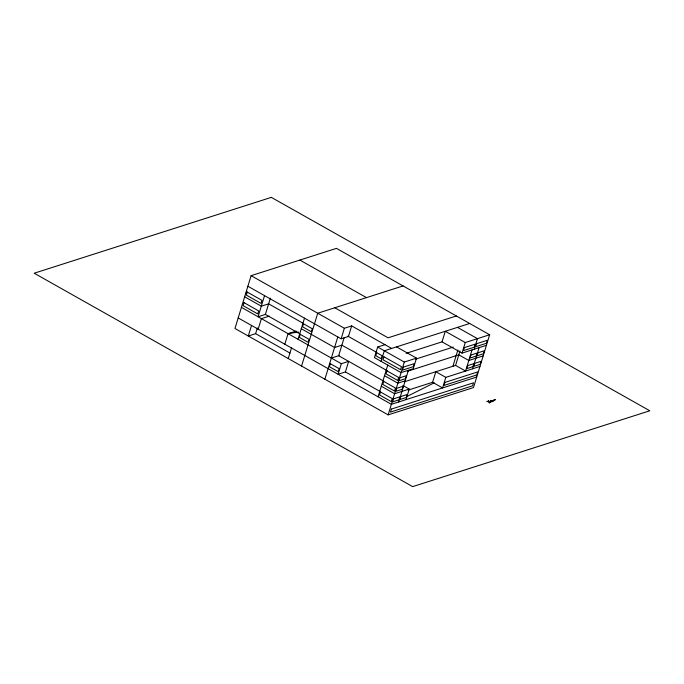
<?xml version="1.0" encoding="UTF-8"?>
<svg xmlns="http://www.w3.org/2000/svg" width="684" height="684" viewBox="0 0 684 684"><rect width="100%" height="100%" fill="white"/><g stroke="black" fill="none" stroke-linecap="round" stroke-linejoin="round"><path stroke-width="1.03" d="M251.113 275.669L234.963 328.5L388.153 414.872L473.499 387.572L489.65 334.75L336.46 248.369L251.113 275.669L344.36 328.252L351.679 325.909L391.641 348.438M246.095 293.402L246.71 291.393M251.515 325.447L248.283 336.015L255.602 333.672L289.99 353.064M264.537 295.625L258.073 316.76L265.392 314.418L299.78 333.809M255.602 333.672L257.364 327.91M258.176 329.201L261.408 318.633L269.214 316.136M265.392 314.418L270.385 298.087M284.818 344.223L288.049 333.655L296.181 331.056M288.246 358.544L291.478 347.976M298.036 339.29L304.5 318.163M301.567 366.051L317.718 313.229L403.064 285.929M324.883 379.201L337.802 336.938M247.89 286.237L341.128 338.811L344.36 328.252M344.232 337.477L338.657 355.731L383.031 380.749M351.679 325.909L348.447 336.477L341.128 338.811M345.42 371.925L348.643 361.357L341.333 363.7L338.101 374.268L345.42 371.925L379.8 391.316M384.981 344.685L377.662 347.027L374.43 357.595L401.072 372.609L413.264 368.71L416.496 358.151L396.515 346.882M381.091 361.349L384.322 350.781L469.669 323.481M378.064 396.797L387.751 365.102M388.153 414.872L404.304 362.05L416.496 358.151M398.695 401.97L408.391 370.275M406.014 399.627L409.246 389.068L402.885 385.477M406.142 353.337L442.052 341.846L445.284 331.278L465.265 342.547L489.65 334.75M408.211 390.094L432.587 382.296L435.819 371.737L445.814 377.363L479.954 366.444M445.814 377.363L442.582 387.931L432.587 382.296M452.902 366.273L457.887 349.943M404.329 381.809L455.578 365.41L459.981 351.003M442.052 341.846L462.033 353.115L465.265 342.547M472.028 349.917L465.573 371.044L455.578 365.41M474.226 349.216L477.449 338.648L457.476 327.379M472.644 368.787L479.099 347.652M488.658 401.072L487.059 401.585L488.658 401.072L489.24 402.816L490.915 402.055L489.24 402.816M490.625 401.183L493.027 401.602L490.625 401.183L495.421 399.653L490.548 401.431L490.838 400.371M406.612 396.669L434.203 382.818M456.348 315.974L388.076 337.81L334.792 307.766M331.338 358.065L339.375 355.5M415.667 359.117L453.261 347.087M462.033 353.115L486.418 345.309M407.365 371.309L458.81 354.851L468.796 360.477L483.186 355.877M405.159 380.843L397.84 383.177L384.519 375.67M409.246 389.068L394.617 393.745L381.296 386.238M476.731 377.012L391.385 404.312L238.194 317.932M288.049 333.655L298.583 332.056M299.883 260.074L366.487 297.625M377.662 347.027L404.304 362.05M347.891 336.16L376.568 352.328M303.012 323.241L268.624 303.85L261.305 306.193L244.658 296.805M387.212 370.719L341.889 345.163L334.57 347.506L301.268 328.722M241.426 307.373L341.333 363.7M488.735 400.824L489.316 402.568M244.034 302.653L243.119 305.671L257.765 313.939L258.689 310.921L244.034 302.653M247.266 292.094L246.343 295.112L260.997 303.371L261.921 300.353L247.266 292.094M300.25 334.356L299.327 337.366L308.125 342.325L309.048 339.307L300.25 334.356M303.482 323.788L302.559 326.807L311.348 331.766L312.272 328.748L303.482 323.788M330.321 363.691L329.397 366.709L338.195 371.668L339.119 368.65L330.321 363.691M376.722 352.705L375.798 355.723L381.108 358.715L382.031 355.697L376.722 352.705M383.904 356.757L382.98 359.767L400.559 369.685L401.482 366.667L383.904 356.757M380.475 391.975L379.552 394.984L391.274 401.594L392.197 398.584L380.475 391.975M383.707 381.407L382.784 384.425L394.506 391.034L395.429 388.016L383.707 381.407M386.939 370.848L386.015 373.866L397.737 380.475L398.652 377.457L386.939 370.848M393.437 398.892L392.513 401.91L398.952 399.849L399.875 396.831L393.437 398.892M396.669 388.324L395.745 391.342L402.183 389.29L403.107 386.272L396.669 388.324M399.892 377.765L398.969 380.783L405.407 378.722L406.33 375.704L399.892 377.765M403.415 367.111L402.491 370.129L413.221 366.692L414.145 363.674L403.415 367.111M391.368 409.083L390.444 412.101L472.593 385.827L473.516 382.801L391.368 409.083M400.747 396.549L399.832 399.567L406.27 397.507L407.194 394.488L400.747 396.549M444.848 382.442L443.925 385.46L476.782 374.952L477.697 371.934L444.848 382.442M464.376 347.609L463.453 350.627L474.183 347.198L475.106 344.18L464.376 347.609M467.608 365.632L466.685 368.65L472.909 366.658L473.832 363.64L467.608 365.632M470.84 355.073L469.917 358.091L476.141 356.099L477.064 353.081L470.84 355.073M476.568 343.71L475.645 346.728L486.375 343.291L487.299 340.273L476.568 343.71M474.696 363.366L473.773 366.385L480.211 364.324L481.134 361.306L474.696 363.366M477.919 352.807L477.004 355.825L483.443 353.765L484.358 350.747L477.919 352.807M271.317 197.368L34.2 273.224L412.683 486.632L649.8 410.776L271.317 197.368"/></g></svg>
